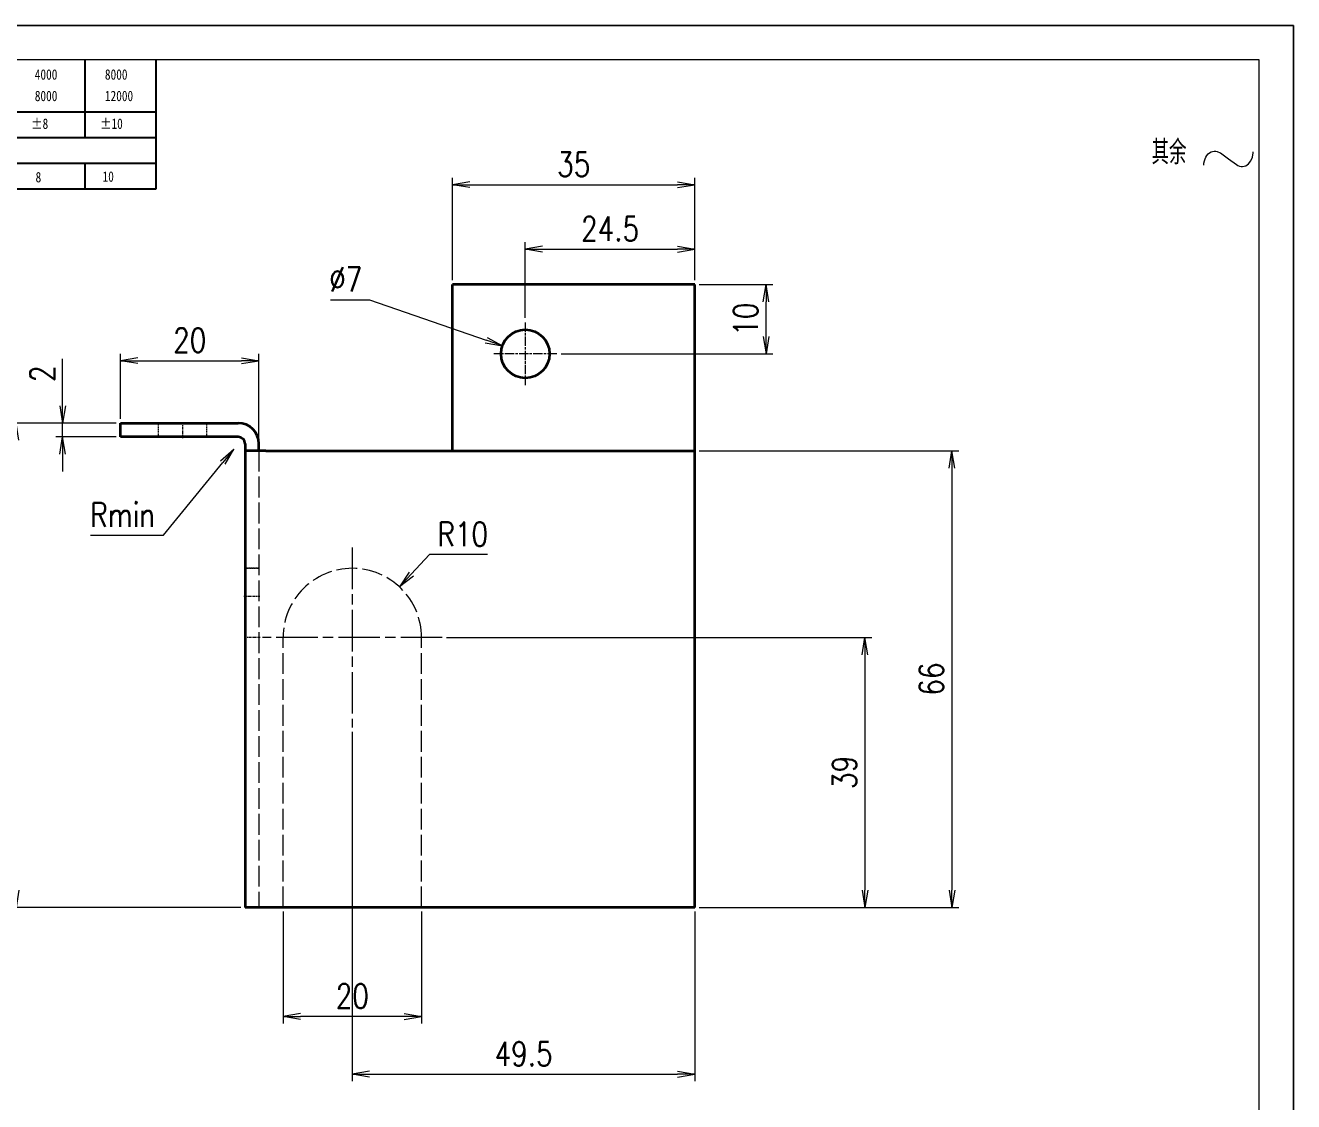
# Model space of a CAD drawing. Header units: inches. Extents: x 269 to 10986, y 1043 to 4337.
# Drawn here: x 8938.9 to 9122.2, y 3638.8 to 3794.4 of the extents above; entities that cross this region are included whole.
import ezdxf

# ---------------------------------------------------------------- set-up
doc = ezdxf.new("R2010")
doc.units = ezdxf.units.IN
doc.header["$MEASUREMENT"] = 0
for name, pattern in [('AM_ISO02W050x2', [3.75, 3, -0.75]), ('AM_ISO08W050x2', [9, 6, -0.75, 1.5, -0.75]), ('DOT2', [0.125, 0, -0.125])]:
    doc.linetypes.add(name, pattern=pattern)
for name, color, linetype, lineweight in [('中心线', 2, 'AM_ISO08W050x2', 18), ('图框', 7, 'Continuous', 18), ('标注线', 3, 'Continuous', 18), ('粗实线', 7, 'Continuous', 35), ('虚线', 1, 'AM_ISO02W050x2', 18)]:
    doc.layers.add(name, color=color, linetype=linetype, lineweight=lineweight)
doc.layers.add('图\\M+19E79\\M+195B6\\M+18E9A', color=7, linetype='Continuous')
doc.layers.add('打印', color=7, linetype='Continuous', lineweight=15, plot=False)
doc.layers.add('打印-禁用', color=7, linetype='Continuous', lineweight=15, plot=False)
doc.styles.add('DIM', font='romans.shx', dxfattribs={"width": 0.8, "bigfont": 'bigfont.shx'})
doc.styles.add('国标', font='simfang.ttf', dxfattribs={"width": 0.8})
doc.styles.add('机械长仿宋', font='gbenor.shx', dxfattribs={"height": 1, "bigfont": 'gbcbig.shx'})
doc.dimstyles.new('XR 1-1$0', dxfattribs={"dimtxt": 3.5, "dimasz": 2.5, "dimexe": 1, "dimexo": 0.625, "dimgap": 1.2, "dimtad": 1, "dimzin": 9, "dimdsep": 46, "dimtxsty": 'DIM', "dimblk": 'OPEN', "dimcen": 0, "dimclrd": 8, "dimclre": 8, "dimclrt": 2, "dimazin": 2, "dimtfac": 0.5, "dimtmove": 0, "dimatfit": 3, "dimldrblk": 'OPEN', "dimfxl": 0, "dimtolj": 2, "dimlwd": 18, "dimlwe": 18, "dimarcsym": 0})
doc.dimstyles.new('XR 1-1$3', dxfattribs={"dimtxt": 3.5, "dimasz": 2.5, "dimexe": 1, "dimexo": 0.625, "dimgap": 1.2, "dimtad": 1, "dimtoh": 1, "dimdsep": 46, "dimtxsty": 'DIM', "dimblk": 'OPEN', "dimcen": 0, "dimclrd": 8, "dimclre": 8, "dimclrt": 2, "dimazin": 2, "dimtfac": 0.5, "dimtofl": 0, "dimtmove": 0, "dimatfit": 3, "dimldrblk": 'OPEN', "dimfxl": 0, "dimtolj": 2, "dimlwd": 18, "dimlwe": 18, "dimarcsym": 0})
doc.dimstyles.new('XR 1-1$4', dxfattribs={"dimtxt": 3.5, "dimasz": 2.5, "dimexe": 1, "dimexo": 0.625, "dimgap": 1.2, "dimtad": 1, "dimtoh": 1, "dimdsep": 46, "dimtxsty": 'DIM', "dimblk": 'OPEN', "dimcen": 0, "dimclrd": 8, "dimclre": 8, "dimclrt": 2, "dimazin": 2, "dimtfac": 0.5, "dimtofl": 0, "dimtmove": 0, "dimatfit": 3, "dimldrblk": 'OPEN', "dimfxl": 0, "dimtolj": 2, "dimlwd": 18, "dimlwe": 18, "dimarcsym": 0})

# ---------------------------------------------------------------- blocks, each defined once
blk = doc.blocks.new('GZDEH零件A3图框V01版')
at = {"layer": '图\\M+19E79\\M+195B6\\M+18E9A', "color": 9}
for p, q in [((3102.86, -1561.98), (3102.86, -1554.46)), ((3113.09, -1573.08), (3113.09, -1554.46)), ((2996.09, -1561.98), (3113.09, -1561.98)), ((3102.86, -1565.68), (3102.86, -1561.98)), ((2996.09, -1565.68), (3113.09, -1565.68)), ((2996.09, -1569.38), (3113.09, -1569.38)), ((3102.86, -1573.08), (3102.86, -1569.38)), ((2990.09, -1573.08), (3113.09, -1573.08))]:
    blk.add_line(p, q, dxfattribs=at)
at = {"layer": '图框', "linetype": 'Continuous'}
for p, q in [((3272.49, -1554.46), (2882.49, -1554.46)), ((3272.49, -1832.96), (3272.49, -1554.46))]:
    blk.add_line(p, q, dxfattribs=at)
at = {"layer": '打印-禁用', "linetype": 'Continuous'}
for p, q in [((3277.49, -1549.46), (2857.49, -1549.46)), ((3277.49, -1846.46), (3277.49, -1549.46))]:
    blk.add_line(p, q, dxfattribs=at)
at = {"layer": '图\\M+19E79\\M+195B6\\M+18E9A', "color": 9, "style": '国标', "width": 0.8}
for s, p in [('4000', (3095.57, -1557.31)), ('8000', (3105.7, -1557.31)), ('8000', (3095.57, -1560.41)), ('12000', (3105.7, -1560.41)), ('±8', (3095.06, -1564.42)), ('±10', (3105.02, -1564.42)), ('8', (3095.68, -1572.15)), ('10', (3105.36, -1572.06))]:
    blk.add_text(s, height=1.5, dxfattribs=at).set_placement(p)
blk = doc.blocks.new('DEH A3')
at = {"layer": '图框'}
blk.add_blockref('GZDEH零件A3图框V01版', (-2857.49, 1846.46), dxfattribs=at)
blk = doc.blocks.new('其余不去材料')
at = {"layer": '标注线', "color": 2, "lineweight": 13}
for points in [[(0, 0.17), (0.01, 0.48), (0.07, 0.79), (0.16, 1.09), (0.28, 1.36), (0.44, 1.6), (0.62, 1.8), (0.82, 1.97), (1.04, 2.09), (1.26, 2.17), (1.49, 2.21), (1.72, 2.21), (1.94, 2.17), (2.37, 1.97), (2.41, 1.95)], [(2.41, 1.95), (3.55, 1.11), (4.7, 0.27)], [(4.7, 0.27), (4.91, 0.14), (5.14, 0.05), (5.37, 0), (5.6, 0), (5.82, 0.04), (6.04, 0.11), (6.45, 0.38), (6.79, 0.8), (7.02, 1.34), (7.11, 1.95), (7.11, 2.09)]]:
    blk.add_lwpolyline(points, dxfattribs=at)
at = {"layer": '标注线', "color": 7, "linetype": 'DOT2', "style": '机械长仿宋'}
blk.add_text('其余', height=3.5, dxfattribs=at).set_placement((-7.56, 0.3))
blk = doc.blocks.new('_Open')
at = {"color": 0, "linetype": 'ByBlock', "lineweight": -2}
for p, q in [((-1, 0.167), (0, 0)), ((-1, -0.167), (0, 0)), ((0, 0), (-1, 0))]:
    blk.add_line(p, q, dxfattribs=at)
blk = doc.blocks.new('*D137')
at = {"layer": 'Defpoints', "color": 0, "transparency": 16777216}
for p in [(8944.26, 3736.88), (8952.62, 3736.88), (8952.62, 3734.88)]:
    blk.add_point(p, dxfattribs=at)
at = {"layer": '标注线', "color": 8, "lineweight": 18, "transparency": 16777216}
for p, q in [((8944.26, 3739.38), (8944.26, 3746.15)), ((8951.99, 3736.88), (8943.26, 3736.88)), ((8944.26, 3734.88), (8944.26, 3736.88)), ((8951.99, 3734.88), (8943.26, 3734.88)), ((8944.26, 3732.38), (8944.26, 3729.88))]:
    blk.add_line(p, q, dxfattribs=at)
at = {"layer": '标注线', "color": 8, "lineweight": 18, "transparency": 16777216, "xscale": 2.5, "yscale": 2.5, "zscale": 2.5}
for p, rotation in [((8944.26, 3736.88), 270), ((8944.26, 3734.88), 90)]:
    blk.add_blockref('_Open', p, dxfattribs=dict(at, rotation=rotation))
at = {"layer": '标注线', "color": 2, "transparency": 16777216, "insert": (8941.31, 3744.01), "char_height": 3.5, "attachment_point": 5, "rotation": 90, "style": 'DIM'}
blk.add_mtext('\\A2;2', dxfattribs=at)
blk = doc.blocks.new('*D138')
at = {"layer": 'Defpoints', "color": 0, "transparency": 16777216}
for p in [(8972.62, 3745.89), (8952.62, 3736.88), (8972.62, 3733.88)]:
    blk.add_point(p, dxfattribs=at)
at = {"layer": '标注线', "color": 8, "lineweight": 18, "transparency": 16777216}
for p, q in [((8952.62, 3737.51), (8952.62, 3746.89)), ((8972.62, 3734.51), (8972.62, 3746.89)), ((8955.12, 3745.89), (8970.12, 3745.89))]:
    blk.add_line(p, q, dxfattribs=at)
at = {"layer": '标注线', "color": 8, "lineweight": 18, "transparency": 16777216, "xscale": 2.5, "yscale": 2.5, "zscale": 2.5, "rotation": 180}
blk.add_blockref('_Open', (8952.62, 3745.89), dxfattribs=at)
at = {"layer": '标注线', "color": 8, "lineweight": 18, "transparency": 16777216, "xscale": 2.5, "yscale": 2.5, "zscale": 2.5}
blk.add_blockref('_Open', (8972.62, 3745.89), dxfattribs=at)
at = {"layer": '标注线', "color": 2, "transparency": 16777216, "insert": (8962.62, 3748.84), "char_height": 3.5, "attachment_point": 5, "style": 'DIM'}
blk.add_mtext('\\A2;20', dxfattribs=at)
blk = doc.blocks.new('*D139')
at = {"layer": 'Defpoints', "color": 0, "transparency": 16777216}
for p in [(8952.62, 3736.88), (8937.53, 3666.88), (8970.62, 3666.88)]:
    blk.add_point(p, dxfattribs=at)
at = {"layer": '标注线', "color": 8, "lineweight": 18, "transparency": 16777216}
for p, q in [((8951.99, 3736.88), (8936.53, 3736.88)), ((8937.53, 3734.38), (8937.53, 3669.38)), ((8969.99, 3666.88), (8936.53, 3666.88))]:
    blk.add_line(p, q, dxfattribs=at)
at = {"layer": '标注线', "color": 8, "lineweight": 18, "transparency": 16777216, "xscale": 2.5, "yscale": 2.5, "zscale": 2.5}
for p, rotation in [((8937.53, 3736.88), 90), ((8937.53, 3666.88), 270)]:
    blk.add_blockref('_Open', p, dxfattribs=dict(at, rotation=rotation))
at = {"layer": '标注线', "color": 2, "transparency": 16777216, "insert": (8934.58, 3703.65), "char_height": 3.5, "attachment_point": 5, "rotation": 90, "style": 'DIM'}
blk.add_mtext('\\A2;70', dxfattribs=at)
blk = doc.blocks.new('*D144')
at = {"layer": 'Defpoints', "color": 0, "transparency": 16777216}
for p in [(9035.62, 3771.32), (9000.62, 3756.88), (9035.62, 3756.88)]:
    blk.add_point(p, dxfattribs=at)
at = {"layer": '标注线', "color": 8, "lineweight": 18, "transparency": 16777216}
for p, q in [((9000.62, 3757.51), (9000.62, 3772.32)), ((9035.62, 3757.51), (9035.62, 3772.32)), ((9003.12, 3771.32), (9033.12, 3771.32))]:
    blk.add_line(p, q, dxfattribs=at)
at = {"layer": '标注线', "color": 8, "lineweight": 18, "transparency": 16777216, "xscale": 2.5, "yscale": 2.5, "zscale": 2.5, "rotation": 180}
blk.add_blockref('_Open', (9000.62, 3771.32), dxfattribs=at)
at = {"layer": '标注线', "color": 8, "lineweight": 18, "transparency": 16777216, "xscale": 2.5, "yscale": 2.5, "zscale": 2.5}
blk.add_blockref('_Open', (9035.62, 3771.32), dxfattribs=at)
at = {"layer": '标注线', "color": 2, "transparency": 16777216, "insert": (9018.12, 3774.27), "char_height": 3.5, "attachment_point": 5, "style": 'DIM'}
blk.add_mtext('\\A2;35', dxfattribs=at)
blk = doc.blocks.new('*D145')
at = {"layer": 'Defpoints', "color": 0, "transparency": 16777216}
for p in [(9035.62, 3762.01), (9035.62, 3756.88), (9011.12, 3751.43)]:
    blk.add_point(p, dxfattribs=at)
at = {"layer": '标注线', "color": 8, "lineweight": 18, "transparency": 16777216}
for p, q in [((9011.12, 3752.06), (9011.12, 3763.01)), ((9035.62, 3757.51), (9035.62, 3763.01)), ((9013.62, 3762.01), (9033.12, 3762.01))]:
    blk.add_line(p, q, dxfattribs=at)
at = {"layer": '标注线', "color": 8, "lineweight": 18, "transparency": 16777216, "xscale": 2.5, "yscale": 2.5, "zscale": 2.5, "rotation": 180}
blk.add_blockref('_Open', (9011.12, 3762.01), dxfattribs=at)
at = {"layer": '标注线', "color": 8, "lineweight": 18, "transparency": 16777216, "xscale": 2.5, "yscale": 2.5, "zscale": 2.5}
blk.add_blockref('_Open', (9035.62, 3762.01), dxfattribs=at)
at = {"layer": '标注线', "color": 2, "transparency": 16777216, "insert": (9023.37, 3764.96), "char_height": 3.5, "attachment_point": 5, "style": 'DIM'}
blk.add_mtext('\\A2;24.5', dxfattribs=at)
blk = doc.blocks.new('*D146')
at = {"layer": 'Defpoints', "color": 0, "transparency": 16777216}
for p in [(9035.62, 3756.88), (9045.91, 3756.88), (9015.67, 3746.88)]:
    blk.add_point(p, dxfattribs=at)
at = {"layer": '标注线', "color": 8, "lineweight": 18, "transparency": 16777216}
for p, q in [((9036.24, 3756.88), (9046.91, 3756.88)), ((9045.91, 3749.38), (9045.91, 3754.38)), ((9016.29, 3746.88), (9046.91, 3746.88))]:
    blk.add_line(p, q, dxfattribs=at)
at = {"layer": '标注线', "color": 8, "lineweight": 18, "transparency": 16777216, "xscale": 2.5, "yscale": 2.5, "zscale": 2.5}
for p, rotation in [((9045.91, 3756.88), 90), ((9045.91, 3746.88), 270)]:
    blk.add_blockref('_Open', p, dxfattribs=dict(at, rotation=rotation))
at = {"layer": '标注线', "color": 2, "transparency": 16777216, "insert": (9042.96, 3751.88), "char_height": 3.5, "attachment_point": 5, "rotation": 90, "style": 'DIM'}
blk.add_mtext('\\A2;10', dxfattribs=at)
blk = doc.blocks.new('*D147')
at = {"layer": 'Defpoints', "color": 0, "transparency": 16777216}
for p in [(8999.12, 3705.88), (9035.62, 3666.88), (9060.2, 3666.88)]:
    blk.add_point(p, dxfattribs=at)
at = {"layer": '标注线', "color": 8, "lineweight": 18, "transparency": 16777216}
for p, q in [((8999.74, 3705.88), (9061.2, 3705.88)), ((9060.2, 3703.38), (9060.2, 3669.38)), ((9036.24, 3666.88), (9061.2, 3666.88))]:
    blk.add_line(p, q, dxfattribs=at)
at = {"layer": '标注线', "color": 8, "lineweight": 18, "transparency": 16777216, "xscale": 2.5, "yscale": 2.5, "zscale": 2.5}
for p, rotation in [((9060.2, 3705.88), 90), ((9060.2, 3666.88), 270)]:
    blk.add_blockref('_Open', p, dxfattribs=dict(at, rotation=rotation))
at = {"layer": '标注线', "color": 2, "transparency": 16777216, "insert": (9057.25, 3686.38), "char_height": 3.5, "attachment_point": 5, "rotation": 90, "style": 'DIM'}
blk.add_mtext('\\A2;39', dxfattribs=at)
blk = doc.blocks.new('*D148')
at = {"layer": 'Defpoints', "color": 0, "transparency": 16777216}
for p in [(8986.12, 3692.88), (9035.62, 3666.88), (9035.62, 3642.77)]:
    blk.add_point(p, dxfattribs=at)
at = {"layer": '标注线', "color": 8, "lineweight": 18, "transparency": 16777216}
for p, q in [((8986.12, 3692.26), (8986.12, 3641.77)), ((9035.62, 3666.26), (9035.62, 3641.77)), ((8988.62, 3642.77), (9033.12, 3642.77))]:
    blk.add_line(p, q, dxfattribs=at)
at = {"layer": '标注线', "color": 8, "lineweight": 18, "transparency": 16777216, "xscale": 2.5, "yscale": 2.5, "zscale": 2.5, "rotation": 180}
blk.add_blockref('_Open', (8986.12, 3642.77), dxfattribs=at)
at = {"layer": '标注线', "color": 8, "lineweight": 18, "transparency": 16777216, "xscale": 2.5, "yscale": 2.5, "zscale": 2.5}
blk.add_blockref('_Open', (9035.62, 3642.77), dxfattribs=at)
at = {"layer": '标注线', "color": 2, "transparency": 16777216, "insert": (9010.87, 3645.72), "char_height": 3.5, "attachment_point": 5, "style": 'DIM'}
blk.add_mtext('\\A2;49.5', dxfattribs=at)
blk = doc.blocks.new('*D149')
at = {"layer": 'Defpoints', "color": 0, "transparency": 16777216}
for p in [(8976.12, 3666.88), (8996.12, 3666.88), (8976.12, 3651.11)]:
    blk.add_point(p, dxfattribs=at)
at = {"layer": '标注线', "color": 8, "lineweight": 18, "transparency": 16777216}
for p, q in [((8976.12, 3666.26), (8976.12, 3650.11)), ((8996.12, 3666.26), (8996.12, 3650.11)), ((8993.62, 3651.11), (8978.62, 3651.11))]:
    blk.add_line(p, q, dxfattribs=at)
at = {"layer": '标注线', "color": 8, "lineweight": 18, "transparency": 16777216, "xscale": 2.5, "yscale": 2.5, "zscale": 2.5, "rotation": 180}
blk.add_blockref('_Open', (8976.12, 3651.11), dxfattribs=at)
at = {"layer": '标注线', "color": 8, "lineweight": 18, "transparency": 16777216, "xscale": 2.5, "yscale": 2.5, "zscale": 2.5}
blk.add_blockref('_Open', (8996.12, 3651.11), dxfattribs=at)
at = {"layer": '标注线', "color": 2, "transparency": 16777216, "insert": (8986.12, 3654.06), "char_height": 3.5, "attachment_point": 5, "style": 'DIM'}
blk.add_mtext('\\A2;20', dxfattribs=at)
blk = doc.blocks.new('*D150')
at = {"layer": 'Defpoints', "color": 0, "transparency": 16777216}
for p in [(8992.93, 3713.2), (8986.12, 3705.88)]:
    blk.add_point(p, dxfattribs=at)
at = {"layer": '标注线', "color": 8, "lineweight": 18, "transparency": 16777216}
for p, q in [((8997.28, 3717.87), (8994.63, 3715.03)), ((9005.68, 3717.87), (8997.28, 3717.87))]:
    blk.add_line(p, q, dxfattribs=at)
at = {"layer": '标注线', "color": 8, "lineweight": 18, "transparency": 16777216, "xscale": 2.5, "yscale": 2.5, "zscale": 2.5, "rotation": 227.0630018141866}
blk.add_blockref('_Open', (8992.93, 3713.2), dxfattribs=at)
at = {"layer": '标注线', "color": 2, "transparency": 16777216, "insert": (9002.08, 3720.82), "char_height": 3.5, "attachment_point": 5, "style": 'DIM'}
blk.add_mtext('\\A2;R10', dxfattribs=at)
blk = doc.blocks.new('*D161')
at = {"layer": 'Defpoints', "color": 0, "transparency": 16777216}
for p in [(8969.62, 3733.88), (8968.99, 3733.11)]:
    blk.add_point(p, dxfattribs=at)
at = {"layer": '标注线', "color": 8, "lineweight": 18, "transparency": 16777216}
for p, q in [((8958.81, 3720.67), (8967.4, 3731.17)), ((8948.27, 3720.67), (8958.81, 3720.67))]:
    blk.add_line(p, q, dxfattribs=at)
at = {"layer": '标注线', "color": 8, "lineweight": 18, "transparency": 16777216, "xscale": 2.5, "yscale": 2.5, "zscale": 2.5, "rotation": 50.70189677088045}
blk.add_blockref('_Open', (8968.99, 3733.11), dxfattribs=at)
at = {"layer": '标注线', "color": 2, "transparency": 16777216, "insert": (8952.94, 3723.62), "char_height": 3.5, "attachment_point": 5, "style": 'DIM'}
blk.add_mtext('\\A2;{\\Fromans,bigfont|c134;Rmin}', dxfattribs=at)
blk = doc.blocks.new('*D162')
at = {"layer": 'Defpoints', "color": 0, "transparency": 16777216}
for p in [(9035.62, 3732.88), (9035.62, 3666.88), (9072.77, 3666.88)]:
    blk.add_point(p, dxfattribs=at)
at = {"layer": '标注线', "color": 8, "lineweight": 18, "transparency": 16777216}
for p, q in [((9036.24, 3732.88), (9073.77, 3732.88)), ((9072.77, 3730.38), (9072.77, 3669.38)), ((9036.24, 3666.88), (9073.77, 3666.88))]:
    blk.add_line(p, q, dxfattribs=at)
at = {"layer": '标注线', "color": 8, "lineweight": 18, "transparency": 16777216, "xscale": 2.5, "yscale": 2.5, "zscale": 2.5}
for p, rotation in [((9072.77, 3732.88), 90), ((9072.77, 3666.88), 270)]:
    blk.add_blockref('_Open', p, dxfattribs=dict(at, rotation=rotation))
at = {"layer": '标注线', "color": 2, "transparency": 16777216, "insert": (9069.82, 3699.88), "char_height": 3.5, "attachment_point": 5, "rotation": 90, "style": 'DIM'}
blk.add_mtext('\\A2;66', dxfattribs=at)
blk = doc.blocks.new('*D164')
at = {"layer": 'Defpoints', "color": 0, "transparency": 16777216}
for p in [(9007.81, 3748.03), (9014.43, 3745.73)]:
    blk.add_point(p, dxfattribs=at)
at = {"layer": '标注线', "color": 8, "lineweight": 18, "transparency": 16777216}
for p, q in [((8982.98, 3754.69), (8988.58, 3754.69)), ((8988.58, 3754.69), (9005.45, 3748.84))]:
    blk.add_line(p, q, dxfattribs=at)
at = {"layer": '标注线', "color": 8, "lineweight": 18, "transparency": 16777216, "xscale": 2.5, "yscale": 2.5, "zscale": 2.5, "rotation": 340.893703938326}
blk.add_blockref('_Open', (9007.81, 3748.03), dxfattribs=at)
at = {"layer": '标注线', "color": 2, "transparency": 16777216, "insert": (8985.18, 3757.64), "char_height": 3.5, "attachment_point": 5, "style": 'DIM'}
blk.add_mtext('\\A2;∅7', dxfattribs=at)

msp = doc.modelspace()

# ---------------------------------------------------------------- linework, layer by layer
at = {"layer": '中心线', "ltscale": 0.2275}
for p, q in [((9011.119, 3751.43), (9011.119, 3742.33)), ((9015.669, 3746.88), (9006.569, 3746.88))]:
    msp.add_line(p, q, dxfattribs=at)
at = {"layer": '中心线', "ltscale": 0.06}
for p, q in [((8961.619, 3734.68), (8961.619, 3737.08)), ((8970.419, 3711.88), (8972.819, 3711.88))]:
    msp.add_line(p, q, dxfattribs=at)
at = {"layer": '中心线'}
for p, q in [((8986.119, 3718.88), (8986.119, 3692.88)), ((8999.119, 3705.88), (8973.119, 3705.88))]:
    msp.add_line(p, q, dxfattribs=at)
at = {"layer": '中心线', "ltscale": 0.060015}
msp.add_line((8972.819, 3705.88), (8970.418, 3705.88), dxfattribs=at)
at = {"layer": '打印'}
msp.add_lwpolyline([(8702.155, 3794.354), (9122.155, 3794.354), (9122.155, 3497.354), (8702.155, 3497.354)], close=True, dxfattribs=at)
at = {"layer": '粗实线'}
for p, q in [((9035.619, 3756.88), (9000.619, 3756.88)), ((9000.619, 3732.88), (9000.619, 3756.88)), ((9035.619, 3732.88), (9035.619, 3756.88)), ((8970.619, 3732.88), (8970.619, 3666.88)), ((8973.619, 3732.88), (9035.619, 3732.88)), ((9035.619, 3666.88), (9035.619, 3732.88)), ((9035.619, 3666.88), (8973.619, 3666.88))]:
    msp.add_line(p, q, dxfattribs=at)
at = {"layer": '粗实线', "ltscale": 0.425}
for p, q in [((8952.619, 3736.88), (8969.619, 3736.88)), ((8969.619, 3734.88), (8952.619, 3734.88))]:
    msp.add_line(p, q, dxfattribs=at)
at = {"layer": '粗实线', "ltscale": 0.05}
msp.add_line((8952.619, 3734.88), (8952.619, 3736.88), dxfattribs=at)
at = {"layer": '粗实线', "ltscale": 0.025}
for p, q in [((8970.619, 3733.88), (8970.619, 3732.88)), ((8972.619, 3732.88), (8972.619, 3733.88))]:
    msp.add_line(p, q, dxfattribs=at)
at = {"layer": '粗实线', "ltscale": 0.075}
for p, q in [((8973.619, 3732.88), (8970.619, 3732.88)), ((8973.619, 3666.88), (8970.619, 3666.88))]:
    msp.add_line(p, q, dxfattribs=at)
at = {"layer": '粗实线'}
msp.add_circle((9011.119, 3746.88), 3.5, dxfattribs=at)
for radius in [3, 1]:
    msp.add_arc((8969.619, 3733.88), radius, 0, 90, dxfattribs=at)
at = {"layer": '虚线', "ltscale": 0.05}
for p, q in [((8958.119, 3734.88), (8958.119, 3736.88)), ((8965.119, 3734.88), (8965.119, 3736.88)), ((8970.619, 3715.88), (8972.619, 3715.88)), ((8970.619, 3715.88), (8972.619, 3715.88)), ((8972.619, 3715.88), (8970.619, 3715.88))]:
    msp.add_line(p, q, dxfattribs=at)
at = {"layer": '虚线'}
for p, q in [((8972.619, 3732.88), (8972.619, 3666.88)), ((8976.119, 3666.88), (8976.119, 3705.88)), ((8996.119, 3666.88), (8996.119, 3705.88))]:
    msp.add_line(p, q, dxfattribs=at)
msp.add_arc((8986.119, 3705.88), 10, 0, 180, dxfattribs=at)

# ---------------------------------------------------------------- block references
at = {"layer": '图框'}
msp.add_blockref('DEH A3', (8702.155, 3497.354), dxfattribs=at)
at = {"layer": '标注线'}
msp.add_blockref('其余不去材料', (9109.186, 3773.965), dxfattribs=at)

# ---------------------------------------------------------------- dimensions: what is measured, and where the dimension line sits
for base, p1, p2, picture, middle in [((9035.619, 3771.317), (9000.619, 3756.88), (9035.619, 3756.88), '*D144', (9018.119, 3774.267)), ((9035.619, 3762.009), (9011.119, 3751.43), (9035.619, 3756.88), '*D145', (9023.369, 3764.959)), ((8972.619, 3745.894), (8952.619, 3736.88), (8972.619, 3733.88), '*D138', (8962.619, 3748.844)), ((9035.619, 3642.773), (8986.119, 3692.88), (9035.619, 3666.88), '*D148', (9010.869, 3645.723)), ((8976.119, 3651.111), (8996.119, 3666.88), (8976.119, 3666.88), '*D149', (8986.119, 3654.061))]:
    dim = msp.add_linear_dim(base=base, p1=p1, p2=p2, dimstyle='XR 1-1$0', dxfattribs=at)
    dim.commit()
    dim.dimension.update_dxf_attribs({"geometry": picture, "text_midpoint": middle})
dim = msp.add_diameter_dim_2p(p1=(9014.426, 3745.734), p2=(9007.812, 3748.026), dimstyle='XR 1-1$3', dxfattribs=at)
dim.commit()
dim.dimension.update_dxf_attribs({"geometry": '*D164', "text_midpoint": (8985.177, 3754.689), "dimtype": 163})
for base, p1, p2, picture, middle in [((9045.913, 3756.88), (9015.669, 3746.88), (9035.619, 3756.88), '*D146', (9042.963, 3751.88)), ((8944.26, 3736.88), (8952.619, 3734.88), (8952.619, 3736.88), '*D137', (8941.31, 3744.013)), ((9072.768, 3666.88), (9035.619, 3732.88), (9035.619, 3666.88), '*D162', (9069.818, 3699.88)), ((9060.2, 3666.88), (8999.119, 3705.88), (9035.619, 3666.88), '*D147', (9057.25, 3686.38))]:
    dim = msp.add_linear_dim(base=base, p1=p1, p2=p2, angle=90, dimstyle='XR 1-1$0', dxfattribs=at)
    dim.commit()
    dim.dimension.update_dxf_attribs({"geometry": picture, "text_midpoint": middle})
dim = msp.add_linear_dim(base=(8937.526, 3666.88), p1=(8952.619, 3736.88), p2=(8970.619, 3666.88), angle=90, dimstyle='XR 1-1$0', dxfattribs=at)
dim.commit()
dim.dimension.update_dxf_attribs({"geometry": '*D139', "text_midpoint": (8937.526, 3703.655), "dimtype": 160})
dim = msp.add_radius_dim(center=(8969.619, 3733.88), mpoint=(8968.986, 3733.106), text='{\\Fromans,bigfont|c134;Rmin}', dimstyle='XR 1-1$4', override={"dimtmove": 1}, dxfattribs=at)
dim.commit()
dim.dimension.update_dxf_attribs({"geometry": '*D161', "text_midpoint": (8958.808, 3720.67), "dimtype": 164})
dim = msp.add_radius_dim(center=(8986.119, 3705.88), mpoint=(8992.931, 3713.201), dimstyle='XR 1-1$4', dxfattribs=at)
dim.commit()
dim.dimension.update_dxf_attribs({"geometry": '*D150', "text_midpoint": (9002.076, 3717.87), "dimtype": 164})

doc.saveas('drawing.dxf')
